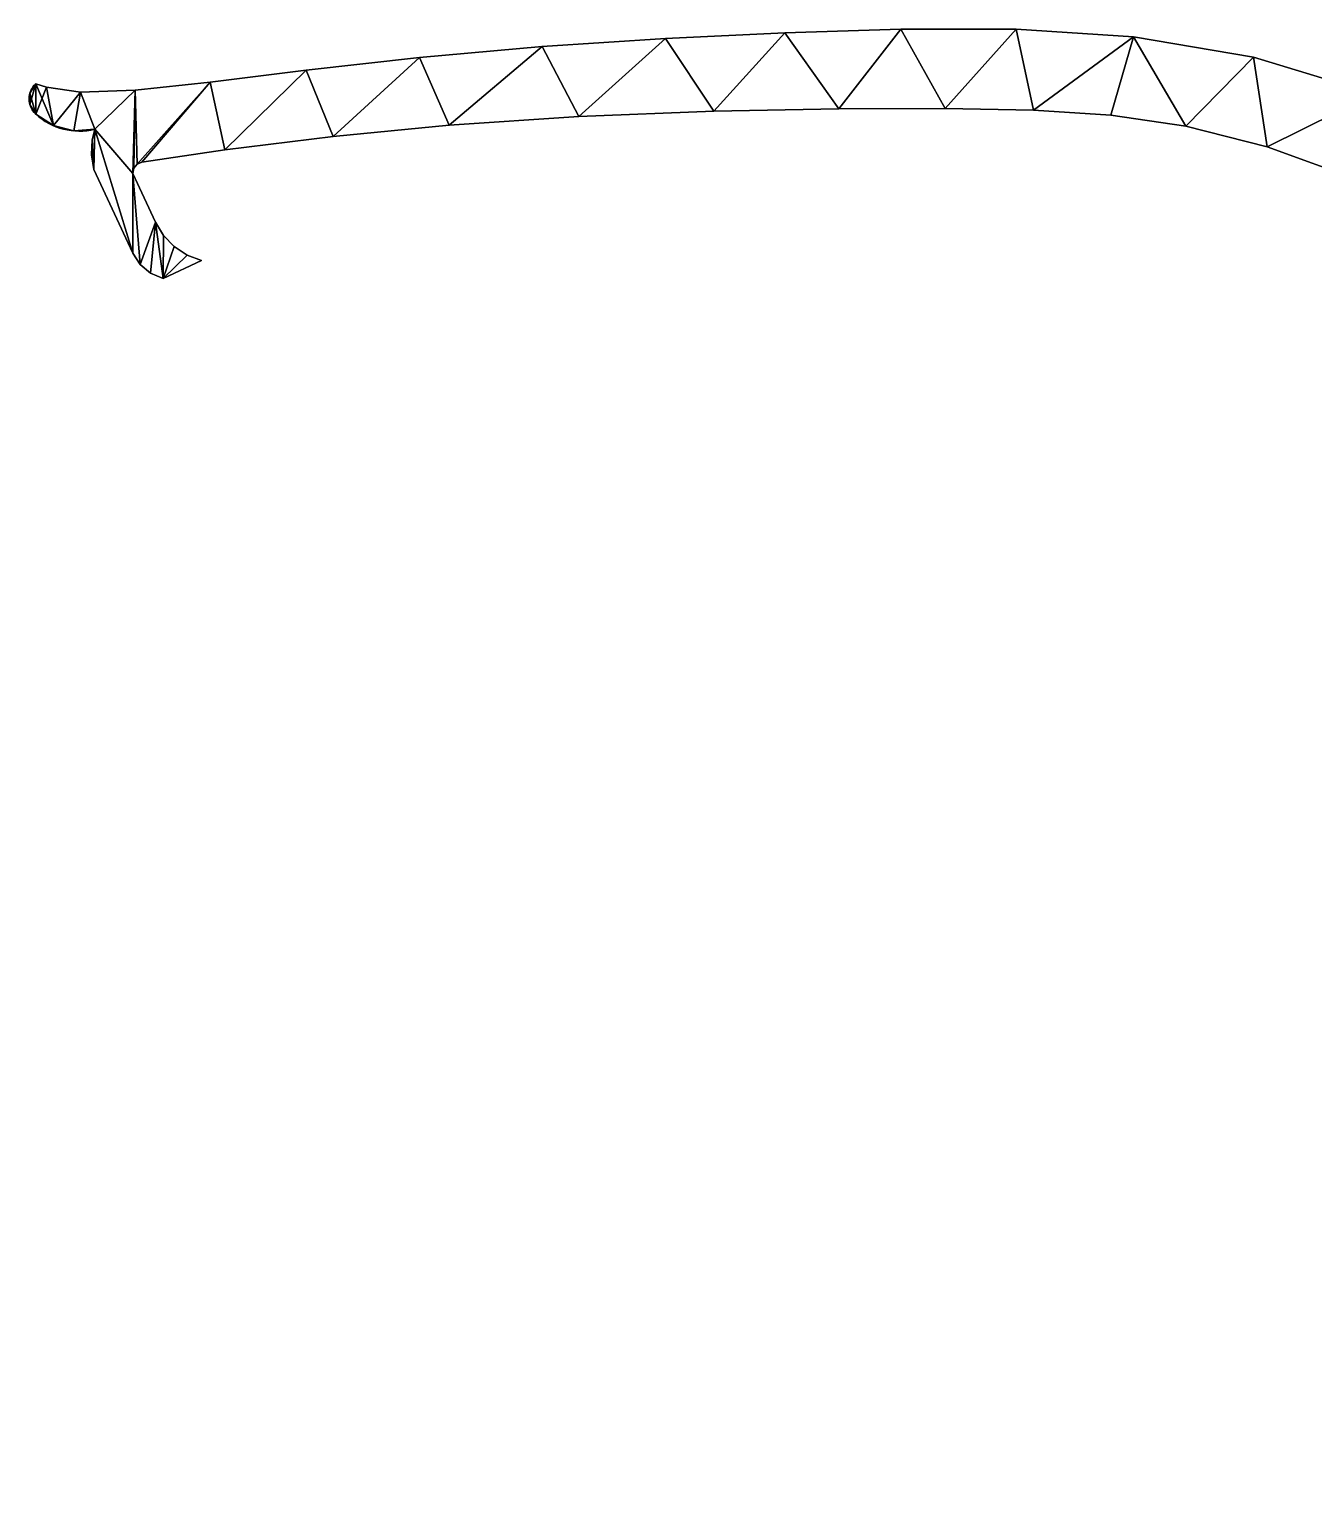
# Model space of a CAD drawing. Extents: x 1 to 102, y 1 to 58.
# Drawn here: x 0.6 to 51.5, y 0.5 to 58.3 of the extents above; entities that cross this region are included whole.
import ezdxf

# ---------------------------------------------------------------- set-up
doc = ezdxf.new("R2010")
doc.units = 0
doc.layers.get('0').update_dxf_attribs({"color": 13, "linetype": 'CONTINUOUS'})

# ---------------------------------------------------------------- blocks, each defined once
blk = doc.blocks.new('PHONE_MOUNT')
for p, q in [((39.013, 57.712, 0), (39.013, 57.712, 20)), ((25.147, 57.345, 0), (25.147, 57.345, 20)), ((29.868, 57.565, 0), (29.868, 57.565, 20)), ((34.45, 57.707, 0), (34.45, 57.707, 20)), ((43.66, 57.412, 0), (43.66, 57.412, 20)), ((15.418, 56.586, 0), (15.418, 56.586, 20)), ((20.269, 57.024, 0), (20.269, 57.024, 20)), ((48.405, 56.605, 0), (48.405, 56.605, 20)), ((10.929, 56.084, 0), (10.929, 56.084, 20)), ((0.661, 55.422, 0), (0.661, 55.422, 20)), ((7.126, 55.619, 0), (7.126, 55.619, 20)), ((0, 55.174, 0), (0, 55.174, 20)), ((2.004, 55.226, 0), (2.004, 55.226, 20)), ((4.159, 55.297, 0), (4.159, 55.297, 20)), ((0, 54.731, 0), (0, 54.731, 20)), ((21.719, 54.253, 0), (21.719, 54.253, 20)), ((27.056, 54.467, 0), (27.056, 54.467, 20)), ((32.004, 54.564, 0), (32.004, 54.564, 20)), ((36.213, 54.578, 0), (36.213, 54.578, 20)), ((39.707, 54.513, 0), (39.707, 54.513, 20)), ((42.757, 54.316, 0), (42.757, 54.316, 20)), ((0.927, 53.895, 0), (0.927, 53.895, 20)), ((1.734, 53.688, 0), (1.734, 53.688, 20)), ((16.589, 53.91, 0), (16.589, 53.91, 20)), ((45.725, 53.878, 0), (45.725, 53.878, 20)), ((11.99, 53.466, 0), (11.99, 53.466, 20)), ((7.704, 52.938, 0), (7.704, 52.938, 20)), ((48.951, 53.056, 0), (48.951, 53.056, 20))]:
    blk.add_line(p, q)
at = {"color": 251}
for p, q in [((0.232, 55.553, 0), (0.232, 55.553, 20)), ((0.232, 54.353, 0), (0.232, 54.353, 20)), ((2.564, 53.753, 0), (2.46, 53.337, 0)), ((2.564, 53.753, 20), (2.46, 53.337, 20)), ((2.564, 53.753, 0), (2.564, 53.753, 20)), ((2.46, 53.337, 0), (2.432, 52.744, 0)), ((2.46, 53.337, 20), (2.432, 52.744, 20)), ((2.46, 53.337, 0), (2.46, 53.337, 20)), ((2.432, 52.744, 0), (2.432, 52.744, 20)), ((2.432, 52.744, 0), (2.522, 52.157, 0)), ((2.432, 52.744, 20), (2.522, 52.157, 20)), ((2.522, 52.157, 0), (2.522, 52.157, 20)), ((2.522, 52.157, 0), (4.067, 48.85, 0)), ((2.522, 52.157, 20), (4.067, 48.85, 20)), ((4.071, 52.003, 20), (4.107, 52.209, 20)), ((4.071, 52.003, 0), (4.107, 52.209, 0)), ((4.974, 50.07, 20), (4.071, 52.003, 20)), ((4.071, 52.003, 0), (4.071, 52.003, 20)), ((4.974, 50.07, 0), (4.071, 52.003, 0)), ((4.107, 52.209, 0), (4.236, 52.374, 0)), ((4.107, 52.209, 20), (4.236, 52.374, 20)), ((4.107, 52.209, 0), (4.107, 52.209, 20)), ((4.236, 52.374, 0), (4.428, 52.454, 0)), ((4.236, 52.374, 20), (4.428, 52.454, 20)), ((4.236, 52.374, 0), (4.236, 52.374, 20)), ((4.428, 52.454, 0), (4.428, 52.454, 20)), ((5.289, 49.551, 20), (4.974, 50.07, 20)), ((4.974, 50.07, 0), (4.974, 50.07, 20)), ((5.289, 49.551, 0), (4.974, 50.07, 0)), ((5.289, 49.551, 0), (5.289, 49.551, 20)), ((5.711, 49.113, 0), (5.289, 49.551, 0)), ((5.711, 49.113, 20), (5.289, 49.551, 20)), ((5.711, 49.113, 0), (5.711, 49.113, 20)), ((6.217, 48.777, 0), (5.711, 49.113, 0)), ((6.217, 48.777, 20), (5.711, 49.113, 20)), ((4.067, 48.85, 0), (4.067, 48.85, 20)), ((4.067, 48.85, 0), (4.361, 48.402, 0)), ((4.067, 48.85, 20), (4.361, 48.402, 20)), ((5.269, 47.854, 0), (6.784, 48.559, 0)), ((5.269, 47.854, 20), (6.784, 48.559, 20)), ((6.784, 48.559, 20), (6.217, 48.777, 20)), ((6.217, 48.777, 0), (6.217, 48.777, 20)), ((6.784, 48.559, 0), (6.217, 48.777, 0)), ((6.784, 48.559, 0), (6.784, 48.559, 20)), ((4.361, 48.402, 0), (4.774, 48.06, 0)), ((4.361, 48.402, 20), (4.774, 48.06, 20)), ((4.361, 48.402, 0), (4.361, 48.402, 20)), ((4.774, 48.06, 0), (5.269, 47.854, 0)), ((4.774, 48.06, 0), (4.774, 48.06, 20)), ((4.774, 48.06, 20), (5.269, 47.854, 20)), ((5.269, 47.854, 0), (5.269, 47.854, 20))]:
    blk.add_line(p, q, dxfattribs=at)
for points in [[(53.184, 55.149, 20), (48.405, 56.605, 20), (43.66, 57.412, 20), (39.013, 57.712, 20), (34.45, 57.707, 20), (29.868, 57.565, 20), (25.147, 57.345, 20), (20.269, 57.024, 20), (15.418, 56.586, 20), (10.929, 56.084, 20), (7.126, 55.619, 20), (4.159, 55.297, 20), (2.004, 55.226, 20), (0.661, 55.422, 20), (0.232, 55.553, 20)], [(53.184, 55.149, 0), (48.405, 56.605, 0), (43.66, 57.412, 0), (39.013, 57.712, 0), (34.45, 57.707, 0), (29.868, 57.565, 0), (25.147, 57.345, 0), (20.269, 57.024, 0), (15.418, 56.586, 0), (10.929, 56.084, 0), (7.126, 55.619, 0), (4.159, 55.297, 0), (2.004, 55.226, 0), (0.661, 55.422, 0), (0.232, 55.553, 0)], [(4.428, 52.454, 0), (7.704, 52.938, 0), (11.99, 53.466, 0), (16.589, 53.91, 0), (21.719, 54.253, 0), (27.056, 54.467, 0), (32.004, 54.564, 0), (36.213, 54.578, 0), (39.707, 54.513, 0), (42.757, 54.316, 0), (45.725, 53.878, 0), (48.951, 53.056, 0), (52.649, 51.713, 0)], [(4.428, 52.454, 20), (7.704, 52.938, 20), (11.99, 53.466, 20), (16.589, 53.91, 20), (21.719, 54.253, 20), (27.056, 54.467, 20), (32.004, 54.564, 20), (36.213, 54.578, 20), (39.707, 54.513, 20), (42.757, 54.316, 20), (45.725, 53.878, 20), (48.951, 53.056, 20), (52.649, 51.713, 20)]]:
    blk.add_polyline3d(points, dxfattribs=at)
at = {"color": 251, "extrusion": (0, 0, -1)}
for centre in [(-0.786, 54.953, 0), (-0.786, 54.953, -20)]:
    blk.add_arc(centre, 0.817, 312.74905, 47.25095, dxfattribs=at)
at = {"color": 251}
for centre in [(1.954, 56.216, 20), (1.954, 56.216, 0)]:
    blk.add_arc(centre, 2.538, 227.25095, 283.89006, dxfattribs=at)
mesh = blk.add_polyface(dxfattribs=at)
corners = [(2.522, 52.157, 20), (2.46, 53.337, 20), (2.432, 52.744, 20), (2.564, 53.753, 20), (4.067, 48.85, 20), (4.361, 48.402, 20), (4.071, 52.003, 20), (4.974, 50.07, 20), (4.774, 48.06, 20), (5.269, 47.854, 20), (5.289, 49.551, 20), (5.711, 49.113, 20), (6.217, 48.777, 20), (6.784, 48.559, 20), (82.424, 0, 20), (73.497, 2.513, 20), (73.497, 0.513, 20), (78.793, 2.513, 20), (78.793, 3.513, 20), (79.987, 2.513, 20), (80.491, 2.513, 20), (81.752, 3.551, 20), (83, 4.81, 20), (82.49, 0.04, 20), (82.708, 0.149, 20), (83.075, 0.34, 20), (84.017, 6.115, 20), (83.569, 0.653, 20), (84.161, 1.097, 20), (84.855, 7.556, 20), (84.809, 1.653, 20), (85.469, 2.294, 20), (85.503, 9.158, 20), (86.104, 3.001, 20), (85.914, 10.976, 20), (86.002, 13.146, 20), (87.218, 4.56, 20), (86.941, 32.401, 20), (86.691, 3.759, 20), (91.801, 21.979, 20), (87.681, 5.395, 20), (88.083, 6.261, 20), (88.427, 7.158, 20), (89.395, 11.293, 20), (88.717, 8.095, 20), (88.96, 9.085, 20), (89.175, 10.148, 20), (89.671, 12.512, 20), (90.063, 13.769, 20), (90.623, 15.005, 20), (91.381, 16.161, 20), (92.334, 17.207, 20), (95.925, 23.902, 20), (93.451, 18.159, 20), (94.679, 19.061, 20), (95.967, 19.958, 20), (99.404, 28.271, 20), (94.873, 26.158, 20), (97.279, 20.862, 20), (98.598, 21.747, 20), (99.894, 22.559, 20), (101.039, 23.215, 20), (101.619, 23.522, 20), (0.232, 54.353, 20), (0, 55.174, 20), (0, 54.731, 20), (0.232, 55.553, 20), (0.927, 53.895, 20), (0.661, 55.422, 20), (2.004, 55.226, 20), (1.734, 53.688, 20), (4.159, 55.297, 20), (4.107, 52.209, 20), (4.236, 52.374, 20), (7.126, 55.619, 20), (4.428, 52.454, 20), (7.704, 52.938, 20), (10.929, 56.084, 20), (11.99, 53.466, 20), (15.418, 56.586, 20), (16.589, 53.91, 20), (20.269, 57.024, 20), (21.719, 54.253, 20), (25.147, 57.345, 20), (27.056, 54.467, 20), (29.868, 57.565, 20), (32.004, 54.564, 20), (34.45, 57.707, 20), (36.213, 54.578, 20), (39.013, 57.712, 20), (39.707, 54.513, 20), (43.66, 57.412, 20), (42.757, 54.316, 20), (45.725, 53.878, 20), (48.405, 56.605, 20), (48.951, 53.056, 20), (53.184, 55.149, 20), (52.649, 51.713, 20), (56.837, 49.753, 20), (57.895, 53.033, 20), (61.35, 47.143, 20), (62.433, 50.367, 20), (65.932, 43.918, 20), (66.702, 47.349, 20), (70.333, 40.165, 20), (70.614, 44.242, 20), (74.366, 36.012, 20), (74.093, 41.348, 20), (77.1, 38.957, 20), (77.9, 31.621, 20), (79.649, 37.258, 20), (80.841, 27.191, 20), (81.813, 36.286, 20), (83.122, 22.947, 20), (83.699, 35.939, 20), (84.714, 19.107, 20), (85.415, 36.045, 20), (85.644, 15.827, 20), (87.052, 36.427, 20), (91.065, 34.324, 20), (88.683, 36.935, 20), (90.357, 37.477, 20), (92.051, 38.034, 20), (92.117, 32.067, 20), (93.6, 38.593, 20), (96.649, 34.181, 20), (94.434, 38.93, 20), (79.987, 3.513, 20)]
mesh.append_faces([[corners[k] for k in face] for face in [(0, 1, 2), (12, 9, 13), (14, 15, 16), (43, 45, 46), (52, 56, 57), (56, 61, 62), (63, 64, 65), (124, 125, 126)]], dxfattribs={"vtx0": -1, "color": 251})
mesh.append_faces([[corners[k] for k in face] for face in [(1, 0, 3), (5, 6, 4), (6, 5, 7), (7, 9, 10), (10, 9, 11), (11, 9, 12), (15, 14, 17), (17, 14, 18), (19, 14, 20), (20, 14, 21), (21, 14, 22), (22, 25, 26), (26, 28, 29), (29, 31, 32), (32, 33, 34), (34, 33, 35), (36, 37, 38), (37, 36, 39), (39, 51, 52), (64, 63, 66), (66, 67, 68), (68, 67, 69), (69, 3, 71), (71, 73, 74), (74, 76, 77), (77, 78, 79), (79, 80, 81), (81, 82, 83), (83, 84, 85), (85, 86, 87), (87, 88, 89), (89, 90, 91), (91, 93, 94), (94, 95, 96), (96, 98, 99), (99, 100, 101), (101, 102, 103), (103, 104, 105), (105, 106, 107), (107, 106, 108), (108, 109, 110), (110, 111, 112), (112, 113, 114), (114, 115, 116), (116, 117, 118), (118, 119, 120), (120, 119, 121), (121, 119, 122), (122, 123, 124)]], dxfattribs={"vtx0": -1, "vtx1": -1, "color": 251})
mesh.append_faces([[corners[k] for k in face] for face in [(18, 14, 19), (39, 42, 43), (56, 52, 55), (71, 3, 6), (6, 3, 4), (118, 35, 33), (118, 33, 37)]], dxfattribs={"vtx0": -1, "vtx1": -1, "vtx2": -1, "color": 251})
mesh.append_faces([[corners[k] for k in face] for face in [(3, 0, 4), (7, 5, 8), (7, 8, 9), (22, 14, 23), (22, 23, 24), (22, 24, 25), (26, 25, 27), (26, 27, 28), (29, 28, 30), (29, 30, 31), (32, 31, 33), (39, 36, 40), (39, 40, 41), (39, 41, 42), (43, 42, 44), (43, 44, 45), (39, 43, 47), (39, 47, 48), (39, 48, 49), (39, 49, 50), (39, 50, 51), (52, 51, 53), (52, 53, 54), (52, 54, 55), (56, 55, 58), (56, 58, 59), (56, 59, 60), (56, 60, 61), (66, 63, 67), (69, 67, 70), (69, 70, 3), (71, 6, 72), (71, 72, 73), (74, 73, 75), (74, 75, 76), (77, 76, 78), (79, 78, 80), (81, 80, 82), (83, 82, 84), (85, 84, 86), (87, 86, 88), (89, 88, 90), (91, 90, 92), (91, 92, 93), (94, 93, 95), (96, 95, 97), (96, 97, 98), (99, 98, 100), (101, 100, 102), (103, 102, 104), (105, 104, 106), (108, 106, 109), (110, 109, 111), (112, 111, 113), (114, 113, 115), (116, 115, 117), (118, 117, 35), (37, 33, 38), (118, 37, 119), (122, 119, 123), (124, 123, 125)]], dxfattribs={"vtx0": -1, "vtx2": -1, "color": 251})
mesh.append_faces([[corners[k] for k in face] for face in [(127, 18, 19)]], dxfattribs={"vtx1": -1, "color": 251})
mesh = blk.add_polyface(dxfattribs=at)
corners = [(34.45, 57.707, 0), (39.013, 57.712, 20), (39.013, 57.712, 0), (34.45, 57.707, 20)]
mesh.append_faces([[corners[k] for k in face] for face in [(0, 1, 2), (1, 0, 3)]], dxfattribs={"vtx0": -1, "color": 251})
mesh = blk.add_polyface(dxfattribs=at)
corners = [(39.013, 57.712, 0), (43.66, 57.412, 20), (43.66, 57.412, 0), (39.013, 57.712, 20)]
mesh.append_faces([[corners[k] for k in face] for face in [(0, 1, 2), (1, 0, 3)]], dxfattribs={"vtx0": -1, "color": 251})
mesh = blk.add_polyface(dxfattribs=at)
corners = [(2.46, 53.337, 0), (2.522, 52.157, 0), (2.432, 52.744, 0), (2.564, 53.753, 0), (4.067, 48.85, 0), (79.987, 3.513, 0), (79.987, 2.513, 0), (78.793, 3.513, 0), (0.232, 55.553, 0), (0, 54.731, 0), (0, 55.174, 0), (0.232, 54.353, 0), (0.661, 55.422, 0), (0.927, 53.895, 0), (2.004, 55.226, 0), (1.734, 53.688, 0), (4.159, 55.297, 0), (4.071, 52.003, 0), (4.107, 52.209, 0), (4.236, 52.374, 0), (7.126, 55.619, 0), (4.428, 52.454, 0), (7.704, 52.938, 0), (10.929, 56.084, 0), (11.99, 53.466, 0), (15.418, 56.586, 0), (16.589, 53.91, 0), (20.269, 57.024, 0), (21.719, 54.253, 0), (25.147, 57.345, 0), (27.056, 54.467, 0), (29.868, 57.565, 0), (32.004, 54.564, 0), (34.45, 57.707, 0), (36.213, 54.578, 0), (39.013, 57.712, 0), (39.707, 54.513, 0), (43.66, 57.412, 0), (42.757, 54.316, 0), (45.725, 53.878, 0), (48.405, 56.605, 0), (48.951, 53.056, 0), (53.184, 55.149, 0), (52.649, 51.713, 0), (56.837, 49.753, 0), (57.895, 53.033, 0), (61.35, 47.143, 0), (62.433, 50.367), (65.932, 43.918, 0), (66.702, 47.349, 0), (70.333, 40.165, 0), (70.614, 44.242, 0), (74.366, 36.012, 0), (74.093, 41.348, 0), (77.1, 38.957, 0), (77.9, 31.621, 0), (79.649, 37.258, 0), (80.841, 27.191, 0), (81.813, 36.286, 0), (83.122, 22.947, 0), (83.699, 35.939, 0), (84.714, 19.107, 0), (85.415, 36.045, 0), (85.644, 15.827, 0), (87.052, 36.427, 0), (86.002, 13.146, 0), (86.104, 3.001, 0), (86.691, 3.759, 0), (87.218, 4.56, 0), (88.683, 36.935, 0), (87.681, 5.395, 0), (88.083, 6.261, 0), (88.427, 7.158, 0), (88.717, 8.095, 0), (90.357, 37.477, 0), (88.96, 9.085, 0), (89.175, 10.148, 0), (89.395, 11.293, 0), (89.671, 12.512, 0), (90.063, 13.769, 0), (90.623, 15.005, 0), (92.051, 38.034, 0), (91.381, 16.161, 0), (92.334, 17.207, 0), (93.6, 38.593, 0), (93.451, 18.159, 0), (94.679, 19.061, 0), (94.434, 38.93, 0), (95.967, 19.958, 0), (97.279, 20.862, 0), (98.598, 21.747, 0), (99.894, 22.559, 0), (101.039, 23.215, 0), (101.619, 23.522, 0), (73.497, 2.513, 0), (82.424, 0, 0), (73.497, 0.513, 0), (78.793, 2.513, 0), (80.491, 2.513, 0), (81.752, 3.551, 0), (83, 4.81, 0), (82.49, 0.04, 0), (82.708, 0.149, 0), (83.075, 0.34, 0), (84.017, 6.115, 0), (83.569, 0.653, 0), (84.161, 1.097, 0), (84.855, 7.556, 0), (84.809, 1.653, 0), (85.469, 2.294, 0), (85.503, 9.158, 0), (85.914, 10.976, 0), (4.361, 48.402, 0), (4.974, 50.07, 0), (4.774, 48.06, 0), (5.269, 47.854, 0), (5.289, 49.551, 0), (5.711, 49.113, 0), (6.217, 48.777, 0), (6.784, 48.559, 0)]
mesh.append_faces([[corners[k] for k in face] for face in [(0, 1, 2), (8, 9, 10), (92, 87, 93), (94, 95, 96), (115, 118, 119)]], dxfattribs={"vtx0": -1, "color": 251})
mesh.append_faces([[corners[k] for k in face] for face in [(1, 3, 4), (9, 8, 11), (11, 12, 13), (13, 14, 15), (15, 14, 3), (17, 16, 18), (18, 16, 19), (19, 20, 21), (21, 20, 22), (22, 23, 24), (24, 25, 26), (26, 27, 28), (28, 29, 30), (30, 31, 32), (32, 33, 34), (34, 35, 36), (36, 37, 38), (38, 37, 39), (39, 40, 41), (41, 42, 43), (43, 42, 44), (44, 45, 46), (46, 47, 48), (48, 49, 50), (50, 51, 52), (52, 54, 55), (55, 56, 57), (57, 58, 59), (59, 60, 61), (61, 62, 63), (63, 64, 65), (66, 64, 67), (67, 64, 68), (68, 69, 70), (70, 69, 71), (71, 69, 72), (72, 69, 73), (73, 74, 75), (75, 74, 76), (76, 74, 77), (77, 74, 78), (78, 74, 79), (79, 74, 80), (80, 81, 82), (82, 81, 83), (83, 84, 85), (85, 84, 86), (86, 87, 88), (88, 87, 89), (89, 87, 90), (90, 87, 91), (91, 87, 92), (95, 100, 101), (101, 100, 102), (102, 100, 103), (103, 104, 105), (105, 104, 106), (106, 107, 108), (108, 107, 109), (109, 110, 66), (112, 113, 114), (114, 113, 115)]], dxfattribs={"vtx0": -1, "vtx1": -1, "color": 251})
mesh.append_faces([[corners[k] for k in face] for face in [(3, 16, 17), (3, 17, 4), (65, 64, 66), (95, 7, 6)]], dxfattribs={"vtx0": -1, "vtx1": -1, "vtx2": -1, "color": 251})
mesh.append_faces([[corners[k] for k in face] for face in [(1, 0, 3), (11, 8, 12), (13, 12, 14), (3, 14, 16), (19, 16, 20), (22, 20, 23), (24, 23, 25), (26, 25, 27), (28, 27, 29), (30, 29, 31), (32, 31, 33), (34, 33, 35), (36, 35, 37), (39, 37, 40), (41, 40, 42), (44, 42, 45), (46, 45, 47), (48, 47, 49), (50, 49, 51), (52, 51, 53), (52, 53, 54), (55, 54, 56), (57, 56, 58), (59, 58, 60), (61, 60, 62), (63, 62, 64), (68, 64, 69), (73, 69, 74), (80, 74, 81), (83, 81, 84), (86, 84, 87), (95, 94, 97), (95, 97, 7), (95, 6, 98), (95, 98, 99), (95, 99, 100), (103, 100, 104), (106, 104, 107), (109, 107, 110), (66, 110, 111), (66, 111, 65), (17, 112, 4), (112, 17, 113), (115, 113, 116), (115, 116, 117), (115, 117, 118)]], dxfattribs={"vtx0": -1, "vtx2": -1, "color": 251})
mesh.append_faces([[corners[k] for k in face] for face in [(5, 6, 7)]], dxfattribs={"vtx1": -1, "color": 251})
mesh = blk.add_polyface(dxfattribs=at)
corners = [(20.269, 57.024, 20), (25.147, 57.345, 0), (20.269, 57.024, 0), (25.147, 57.345, 20)]
mesh.append_faces([[corners[k] for k in face] for face in [(0, 1, 2), (1, 0, 3)]], dxfattribs={"vtx0": -1, "color": 251})
mesh = blk.add_polyface(dxfattribs=at)
corners = [(25.147, 57.345, 20), (29.868, 57.565, 0), (25.147, 57.345, 0), (29.868, 57.565, 20)]
mesh.append_faces([[corners[k] for k in face] for face in [(0, 1, 2), (1, 0, 3)]], dxfattribs={"vtx0": -1, "color": 251})
mesh = blk.add_polyface(dxfattribs=at)
corners = [(29.868, 57.565, 0), (34.45, 57.707, 20), (34.45, 57.707, 0), (29.868, 57.565, 20)]
mesh.append_faces([[corners[k] for k in face] for face in [(0, 1, 2), (1, 0, 3)]], dxfattribs={"vtx0": -1, "color": 251})
mesh = blk.add_polyface(dxfattribs=at)
corners = [(43.66, 57.412, 0), (48.405, 56.605, 20), (48.405, 56.605, 0), (43.66, 57.412, 20)]
mesh.append_faces([[corners[k] for k in face] for face in [(0, 1, 2), (1, 0, 3)]], dxfattribs={"vtx0": -1, "color": 251})
mesh = blk.add_polyface(dxfattribs=at)
corners = [(10.929, 56.084, 20), (15.418, 56.586, 0), (10.929, 56.084, 0), (15.418, 56.586, 20)]
mesh.append_faces([[corners[k] for k in face] for face in [(0, 1, 2), (1, 0, 3)]], dxfattribs={"vtx0": -1, "color": 251})
mesh = blk.add_polyface(dxfattribs=at)
corners = [(15.418, 56.586, 20), (20.269, 57.024, 0), (15.418, 56.586, 0), (20.269, 57.024, 20)]
mesh.append_faces([[corners[k] for k in face] for face in [(0, 1, 2), (1, 0, 3)]], dxfattribs={"vtx0": -1, "color": 251})
mesh = blk.add_polyface(dxfattribs=at)
corners = [(48.405, 56.605, 0), (53.184, 55.149, 20), (53.184, 55.149, 0), (48.405, 56.605, 20)]
mesh.append_faces([[corners[k] for k in face] for face in [(0, 1, 2), (1, 0, 3)]], dxfattribs={"vtx0": -1, "color": 251})
mesh = blk.add_polyface(dxfattribs=at)
corners = [(7.126, 55.619, 20), (10.929, 56.084, 0), (7.126, 55.619, 0), (10.929, 56.084, 20)]
mesh.append_faces([[corners[k] for k in face] for face in [(0, 1, 2), (1, 0, 3)]], dxfattribs={"vtx0": -1, "color": 251})
mesh = blk.add_polyface(dxfattribs=at)
corners = [(0, 55.174, 20), (0.232, 55.553, 0), (0, 55.174, 0), (0.232, 55.553, 20)]
mesh.append_faces([[corners[k] for k in face] for face in [(0, 1, 2), (1, 0, 3)]], dxfattribs={"vtx0": -1, "color": 251})
mesh = blk.add_polyface(dxfattribs=at)
corners = [(0.232, 55.553, 20), (0.661, 55.422, 0), (0.232, 55.553, 0), (0.661, 55.422, 20)]
mesh.append_faces([[corners[k] for k in face] for face in [(0, 1, 2), (1, 0, 3)]], dxfattribs={"vtx0": -1, "color": 251})
mesh = blk.add_polyface(dxfattribs=at)
corners = [(0.661, 55.422, 0), (2.004, 55.226, 20), (2.004, 55.226, 0), (0.661, 55.422, 20)]
mesh.append_faces([[corners[k] for k in face] for face in [(0, 1, 2), (1, 0, 3)]], dxfattribs={"vtx0": -1, "color": 251})
mesh = blk.add_polyface(dxfattribs=at)
corners = [(4.159, 55.297, 0), (7.126, 55.619, 20), (7.126, 55.619, 0), (4.159, 55.297, 20)]
mesh.append_faces([[corners[k] for k in face] for face in [(0, 1, 2), (1, 0, 3)]], dxfattribs={"vtx0": -1, "color": 251})
mesh = blk.add_polyface(dxfattribs=at)
corners = [(0, 54.731, 20), (0, 55.174, 0), (0, 54.731, 0), (0, 55.174, 20)]
mesh.append_faces([[corners[k] for k in face] for face in [(0, 1, 2), (1, 0, 3)]], dxfattribs={"vtx0": -1, "color": 251})
mesh = blk.add_polyface(dxfattribs=at)
corners = [(2.004, 55.226, 0), (4.159, 55.297, 20), (4.159, 55.297, 0), (2.004, 55.226, 20)]
mesh.append_faces([[corners[k] for k in face] for face in [(0, 1, 2), (1, 0, 3)]], dxfattribs={"vtx0": -1, "color": 251})
mesh = blk.add_polyface(dxfattribs=at)
corners = [(0.232, 54.353, 20), (0, 54.731, 0), (0.232, 54.353, 0), (0, 54.731, 20)]
mesh.append_faces([[corners[k] for k in face] for face in [(0, 1, 2), (1, 0, 3)]], dxfattribs={"vtx0": -1, "color": 251})
mesh = blk.add_polyface(dxfattribs=at)
corners = [(0.927, 53.895, 20), (0.232, 54.353, 0), (0.927, 53.895, 0), (0.232, 54.353, 20)]
mesh.append_faces([[corners[k] for k in face] for face in [(0, 1, 2), (1, 0, 3)]], dxfattribs={"vtx0": -1, "color": 251})
mesh = blk.add_polyface(dxfattribs=at)
corners = [(21.719, 54.253, 20), (16.589, 53.91, 0), (21.719, 54.253, 0), (16.589, 53.91, 20)]
mesh.append_faces([[corners[k] for k in face] for face in [(0, 1, 2), (1, 0, 3)]], dxfattribs={"vtx0": -1, "color": 251})
mesh = blk.add_polyface(dxfattribs=at)
corners = [(27.056, 54.467, 20), (21.719, 54.253, 0), (27.056, 54.467, 0), (21.719, 54.253, 20)]
mesh.append_faces([[corners[k] for k in face] for face in [(0, 1, 2), (1, 0, 3)]], dxfattribs={"vtx0": -1, "color": 251})
mesh = blk.add_polyface(dxfattribs=at)
corners = [(32.004, 54.564, 20), (27.056, 54.467, 0), (32.004, 54.564, 0), (27.056, 54.467, 20)]
mesh.append_faces([[corners[k] for k in face] for face in [(0, 1, 2), (1, 0, 3)]], dxfattribs={"vtx0": -1, "color": 251})
mesh = blk.add_polyface(dxfattribs=at)
corners = [(36.213, 54.578, 20), (32.004, 54.564, 0), (36.213, 54.578, 0), (32.004, 54.564, 20)]
mesh.append_faces([[corners[k] for k in face] for face in [(0, 1, 2), (1, 0, 3)]], dxfattribs={"vtx0": -1, "color": 251})
mesh = blk.add_polyface(dxfattribs=at)
corners = [(39.707, 54.513, 20), (36.213, 54.578, 0), (39.707, 54.513, 0), (36.213, 54.578, 20)]
mesh.append_faces([[corners[k] for k in face] for face in [(0, 1, 2), (1, 0, 3)]], dxfattribs={"vtx0": -1, "color": 251})
mesh = blk.add_polyface(dxfattribs=at)
corners = [(42.757, 54.316, 20), (39.707, 54.513, 0), (42.757, 54.316, 0), (39.707, 54.513, 20)]
mesh.append_faces([[corners[k] for k in face] for face in [(0, 1, 2), (1, 0, 3)]], dxfattribs={"vtx0": -1, "color": 251})
mesh = blk.add_polyface(dxfattribs=at)
corners = [(45.725, 53.878, 20), (42.757, 54.316, 0), (45.725, 53.878, 0), (42.757, 54.316, 20)]
mesh.append_faces([[corners[k] for k in face] for face in [(0, 1, 2), (1, 0, 3)]], dxfattribs={"vtx0": -1, "color": 251})
mesh = blk.add_polyface(dxfattribs=at)
corners = [(1.734, 53.688, 20), (0.927, 53.895, 0), (1.734, 53.688, 0), (0.927, 53.895, 20)]
mesh.append_faces([[corners[k] for k in face] for face in [(0, 1, 2), (1, 0, 3)]], dxfattribs={"vtx0": -1, "color": 251})
mesh = blk.add_polyface(dxfattribs=at)
corners = [(2.564, 53.753, 20), (1.734, 53.688, 0), (2.564, 53.753, 0), (1.734, 53.688, 20)]
mesh.append_faces([[corners[k] for k in face] for face in [(0, 1, 2), (1, 0, 3)]], dxfattribs={"vtx0": -1, "color": 251})
mesh = blk.add_polyface(dxfattribs=at)
corners = [(2.46, 53.337, 20), (2.564, 53.753, 0), (2.46, 53.337, 0), (2.564, 53.753, 20)]
mesh.append_faces([[corners[k] for k in face] for face in [(0, 1, 2), (1, 0, 3)]], dxfattribs={"vtx0": -1, "color": 251})
mesh = blk.add_polyface(dxfattribs=at)
corners = [(16.589, 53.91, 0), (11.99, 53.466, 20), (11.99, 53.466, 0), (16.589, 53.91, 20)]
mesh.append_faces([[corners[k] for k in face] for face in [(0, 1, 2), (1, 0, 3)]], dxfattribs={"vtx0": -1, "color": 251})
mesh = blk.add_polyface(dxfattribs=at)
corners = [(48.951, 53.056, 20), (45.725, 53.878, 0), (48.951, 53.056, 0), (45.725, 53.878, 20)]
mesh.append_faces([[corners[k] for k in face] for face in [(0, 1, 2), (1, 0, 3)]], dxfattribs={"vtx0": -1, "color": 251})
mesh = blk.add_polyface(dxfattribs=at)
corners = [(2.432, 52.744, 20), (2.46, 53.337, 0), (2.432, 52.744, 0), (2.46, 53.337, 20)]
mesh.append_faces([[corners[k] for k in face] for face in [(0, 1, 2), (1, 0, 3)]], dxfattribs={"vtx0": -1, "color": 251})
mesh = blk.add_polyface(dxfattribs=at)
corners = [(11.99, 53.466, 0), (7.704, 52.938, 20), (7.704, 52.938, 0), (11.99, 53.466, 20)]
mesh.append_faces([[corners[k] for k in face] for face in [(0, 1, 2), (1, 0, 3)]], dxfattribs={"vtx0": -1, "color": 251})
mesh = blk.add_polyface(dxfattribs=at)
corners = [(2.522, 52.157, 20), (2.432, 52.744, 0), (2.522, 52.157, 0), (2.432, 52.744, 20)]
mesh.append_faces([[corners[k] for k in face] for face in [(0, 1, 2), (1, 0, 3)]], dxfattribs={"vtx0": -1, "color": 251})
mesh = blk.add_polyface(dxfattribs=at)
corners = [(7.704, 52.938, 20), (4.428, 52.454, 0), (7.704, 52.938, 0), (4.428, 52.454, 20)]
mesh.append_faces([[corners[k] for k in face] for face in [(0, 1, 2), (1, 0, 3)]], dxfattribs={"vtx0": -1, "color": 251})
mesh = blk.add_polyface(dxfattribs=at)
corners = [(52.649, 51.713, 20), (48.951, 53.056, 0), (52.649, 51.713, 0), (48.951, 53.056, 20)]
mesh.append_faces([[corners[k] for k in face] for face in [(0, 1, 2), (1, 0, 3)]], dxfattribs={"vtx0": -1, "color": 251})
mesh = blk.add_polyface(dxfattribs=at)
corners = [(4.067, 48.85, 20), (2.522, 52.157, 0), (4.067, 48.85, 0), (2.522, 52.157, 20)]
mesh.append_faces([[corners[k] for k in face] for face in [(0, 1, 2), (1, 0, 3)]], dxfattribs={"vtx0": -1, "color": 251})
mesh = blk.add_polyface(dxfattribs=at)
corners = [(4.107, 52.209, 0), (4.071, 52.003, 20), (4.071, 52.003, 0), (4.107, 52.209, 20)]
mesh.append_faces([[corners[k] for k in face] for face in [(0, 1, 2), (1, 0, 3)]], dxfattribs={"vtx0": -1, "color": 251})
mesh = blk.add_polyface(dxfattribs=at)
corners = [(4.071, 52.003, 0), (4.974, 50.07, 20), (4.974, 50.07, 0), (4.071, 52.003, 20)]
mesh.append_faces([[corners[k] for k in face] for face in [(0, 1, 2), (1, 0, 3)]], dxfattribs={"vtx0": -1, "color": 251})
mesh = blk.add_polyface(dxfattribs=at)
corners = [(4.236, 52.374, 0), (4.107, 52.209, 20), (4.107, 52.209, 0), (4.236, 52.374, 20)]
mesh.append_faces([[corners[k] for k in face] for face in [(0, 1, 2), (1, 0, 3)]], dxfattribs={"vtx0": -1, "color": 251})
mesh = blk.add_polyface(dxfattribs=at)
corners = [(4.428, 52.454, 20), (4.236, 52.374, 0), (4.428, 52.454, 0), (4.236, 52.374, 20)]
mesh.append_faces([[corners[k] for k in face] for face in [(0, 1, 2), (1, 0, 3)]], dxfattribs={"vtx0": -1, "color": 251})
mesh = blk.add_polyface(dxfattribs=at)
corners = [(4.974, 50.07, 0), (5.289, 49.551, 20), (5.289, 49.551, 0), (4.974, 50.07, 20)]
mesh.append_faces([[corners[k] for k in face] for face in [(0, 1, 2), (1, 0, 3)]], dxfattribs={"vtx0": -1, "color": 251})
mesh = blk.add_polyface(dxfattribs=at)
corners = [(5.289, 49.551, 0), (5.711, 49.113, 20), (5.711, 49.113, 0), (5.289, 49.551, 20)]
mesh.append_faces([[corners[k] for k in face] for face in [(0, 1, 2), (1, 0, 3)]], dxfattribs={"vtx0": -1, "color": 251})
mesh = blk.add_polyface(dxfattribs=at)
corners = [(5.711, 49.113, 20), (6.217, 48.777, 0), (5.711, 49.113, 0), (6.217, 48.777, 20)]
mesh.append_faces([[corners[k] for k in face] for face in [(0, 1, 2), (1, 0, 3)]], dxfattribs={"vtx0": -1, "color": 251})
mesh = blk.add_polyface(dxfattribs=at)
corners = [(4.361, 48.402, 20), (4.067, 48.85, 0), (4.361, 48.402, 0), (4.067, 48.85, 20)]
mesh.append_faces([[corners[k] for k in face] for face in [(0, 1, 2), (1, 0, 3)]], dxfattribs={"vtx0": -1, "color": 251})
mesh = blk.add_polyface(dxfattribs=at)
corners = [(6.784, 48.559, 20), (5.269, 47.854, 0), (6.784, 48.559, 0), (5.269, 47.854, 20)]
mesh.append_faces([[corners[k] for k in face] for face in [(0, 1, 2), (1, 0, 3)]], dxfattribs={"vtx0": -1, "color": 251})
mesh = blk.add_polyface(dxfattribs=at)
corners = [(6.217, 48.777, 20), (6.784, 48.559, 0), (6.217, 48.777, 0), (6.784, 48.559, 20)]
mesh.append_faces([[corners[k] for k in face] for face in [(0, 1, 2), (1, 0, 3)]], dxfattribs={"vtx0": -1, "color": 251})
mesh = blk.add_polyface(dxfattribs=at)
corners = [(4.774, 48.06, 20), (4.361, 48.402, 0), (4.774, 48.06, 0), (4.361, 48.402, 20)]
mesh.append_faces([[corners[k] for k in face] for face in [(0, 1, 2), (1, 0, 3)]], dxfattribs={"vtx0": -1, "color": 251})
mesh = blk.add_polyface(dxfattribs=at)
corners = [(5.269, 47.854, 20), (4.774, 48.06, 0), (5.269, 47.854, 0), (4.774, 48.06, 20)]
mesh.append_faces([[corners[k] for k in face] for face in [(0, 1, 2), (1, 0, 3)]], dxfattribs={"vtx0": -1, "color": 251})

msp = doc.modelspace()

# ---------------------------------------------------------------- block references
msp.add_blockref('PHONE_MOUNT', (0.657, 0.548, 0))

doc.saveas('drawing.dxf')
